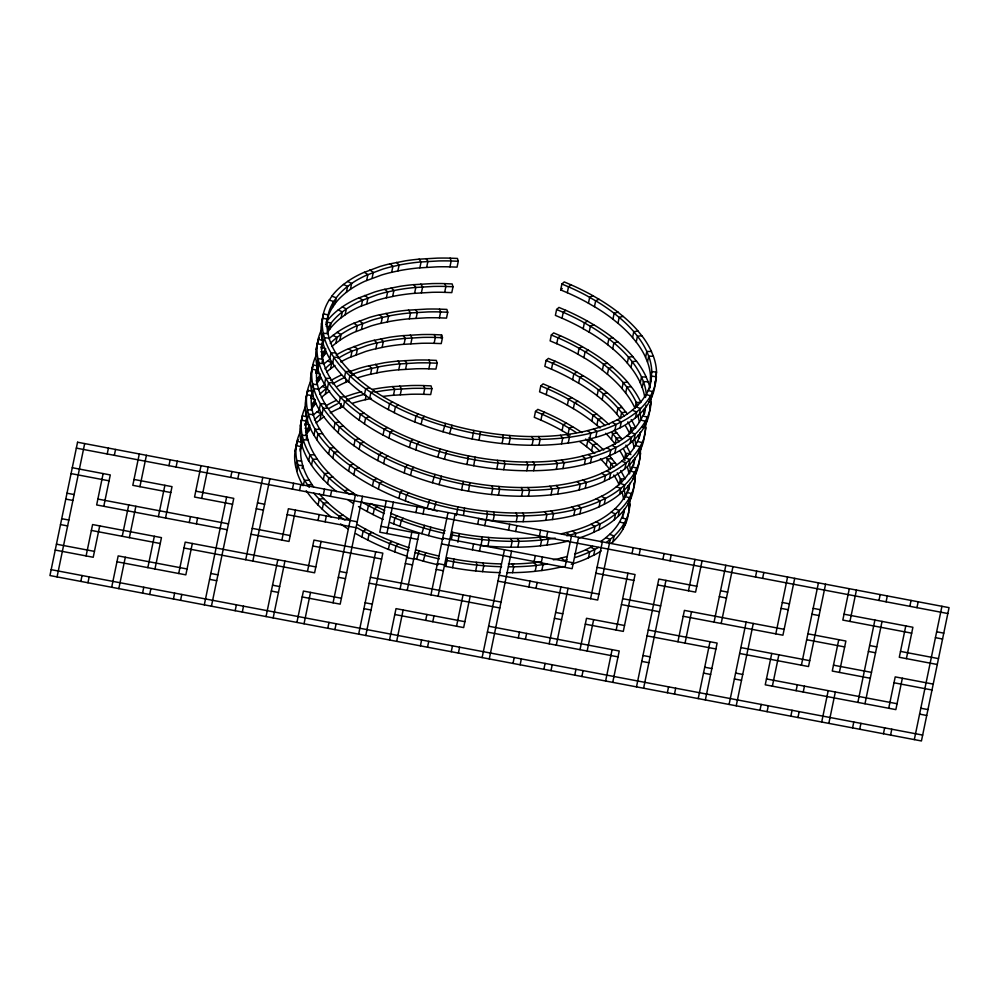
<?xml version="1.0" encoding="UTF-8"?>
<svg xmlns="http://www.w3.org/2000/svg" width="999" height="999" viewBox="0 0 999 999"><rect width="100%" height="100%" fill="white"/><g stroke="black" fill="none" stroke-linecap="round" stroke-linejoin="round"><path stroke-width="1.5" d="M628.933 508.479L628.92 505.457M650.074 404.707L649.949 408.354M634.64 458.429L634.228 462.013M634.215 482.992L633.378 490.184A138.649 77.735 11.7 0 1 630.694 498.838L628.209 503.796A141.908 79.558 11.7 0 1 618.493 516.083L613.748 520.267A149.126 83.604 11.7 0 1 600.424 529.02L591.52 533.329A159.041 89.161 11.7 0 1 579.17 537.962M655.319 381.056L654.495 388.236A138.649 77.735 11.7 0 1 651.798 396.89L649.313 401.86A141.908 79.558 11.7 0 1 639.61 414.135L634.852 418.319A149.126 83.604 11.7 0 1 621.54 427.072L612.637 431.393A159.041 89.161 11.7 0 1 597.664 436.825L589.522 439.073A168.843 94.668 11.7 0 1 569.03 442.982L559.702 444.08A177.847 99.713 11.7 0 1 540.234 445.217L530.182 445.254A184.253 103.297 11.7 0 1 509.627 444.268L499.213 443.244A187.525 105.132 11.7 0 1 481.768 440.759L471.316 438.823A187.55 105.145 11.7 0 1 450.661 433.953L440.547 431.056A184.403 103.384 11.7 0 1 424.1 425.549L414.548 421.878A178.471 100.062 11.7 0 1 396.366 413.748L387.787 409.315A170.105 95.367 11.7 0 1 371.84 399.837L362.212 393.107A159.803 89.598 11.7 0 1 349.438 382.517L343.856 377.035A150.624 84.453 11.7 0 1 333.079 363.948L329.47 358.254A143.132 80.245 11.7 0 1 323.514 344.942L321.69 337.4A138.886 77.86 11.7 0 1 321.178 326.348L322.302 319.205A139.061 77.959 11.7 0 1 323.301 315.734M454.033 559.103L452.634 567.707M459.315 533.616L457.904 542.22M464.585 508.141L463.486 515.272M469.867 482.654L468.469 491.258M475.149 457.167L473.738 465.771M480.419 431.68L479.021 440.284M639.909 433.054L639.223 438.086M644.667 433.841L643.93 439.21A138.649 77.735 11.7 0 1 641.246 447.864L638.761 452.834A141.908 79.558 11.7 0 1 629.045 465.109L624.3 469.293M623.913 511.251L623.364 514.697M629.183 485.764L628.646 489.21A133.816 75.025 11.7 0 1 628.259 490.909M628.671 512.1L628.096 515.671A138.649 77.735 11.7 0 1 625.411 524.313L622.926 529.283A141.908 79.558 11.7 0 1 613.211 541.57L611.7 542.994M645.017 409.315L644.48 412.762A133.816 75.025 11.7 0 1 644.093 414.46M650.062 385.552L650.536 376.785A135.202 75.799 11.7 0 0 647.589 362.3L645.329 356.793A141.334 79.233 11.7 0 0 636.288 342.12L631.818 336.688A150.462 84.353 11.7 0 0 619.205 324.313L612.924 319.193A160.664 90.072 11.7 0 0 596.403 307.829L585.889 301.773A171.029 95.892 11.7 0 0 568.868 293.394L560.676 289.897L561.9 284.016L564.235 281.93L572.327 285.402A175.399 98.339 11.7 0 1 592.607 295.529L600.649 300.249A165.497 92.782 11.7 0 1 617.669 311.95M649.775 410.164L649.213 413.723A138.649 77.735 11.7 0 1 646.528 422.377L644.043 427.347A141.908 79.558 11.7 0 1 634.328 439.622L629.582 443.806A149.126 83.604 11.7 0 1 616.258 452.559L607.355 456.88A159.041 89.161 11.7 0 1 592.382 462.312L584.24 464.56A168.843 94.668 11.7 0 1 563.748 468.469L554.42 469.567A177.847 99.713 11.7 0 1 534.964 470.704L524.912 470.741A184.253 103.297 11.7 0 1 504.358 469.755L493.931 468.731A187.525 105.132 11.7 0 1 476.486 466.246L466.046 464.31A187.525 105.132 11.7 0 1 445.442 459.453M447.415 557.854L445.791 566.421M452.697 532.367L451.373 539.46M457.967 506.88L456.343 515.447M463.249 481.393L461.625 489.96M468.531 455.906L466.895 464.473M473.801 430.432L472.177 438.986M305.232 425.599L305.919 422.19A134.228 75.25 11.7 0 1 306.88 418.831M624.612 508.666L624.587 508.816A133.816 75.025 11.7 0 1 621.99 517.17L619.592 521.965A137.075 76.848 11.7 0 1 610.214 533.816L605.619 537.874A144.293 80.894 11.7 0 1 600.461 541.67M629.894 483.179L629.857 483.329A133.816 75.025 11.7 0 1 627.26 491.683L624.862 496.478A137.075 76.848 11.7 0 1 615.484 508.329L610.889 512.387A144.293 80.894 11.7 0 1 598.014 520.854L589.385 525.024A154.208 86.451 11.7 0 1 574.862 530.307L564.235 533.129A164.523 92.233 11.7 0 1 561.475 533.741M635.164 457.692L635.139 457.842A133.816 75.025 11.7 0 1 632.542 466.196L630.144 470.991A137.075 76.848 11.7 0 1 620.766 482.842L616.171 486.9A144.293 80.894 11.7 0 1 603.284 495.367L594.667 499.537A154.208 86.451 11.7 0 1 580.144 504.82L569.517 507.642A164.523 92.233 11.7 0 1 552.347 510.789L543.269 511.863A173.014 96.99 11.7 0 1 524.338 512.974L514.547 513.011A179.42 100.587 11.7 0 1 494.542 512.037L484.39 511.038A182.68 102.422 11.7 0 1 467.395 508.628L457.217 506.73A182.717 102.435 11.7 0 1 437.1 501.998L427.235 499.175A179.57 100.674 11.7 0 1 411.213 493.818L401.923 490.234A173.639 97.34 11.7 0 1 384.228 482.317L375.886 478.022A165.272 92.657 11.7 0 1 360.402 468.806L353.321 463.936M640.446 432.205L640.421 432.355A133.816 75.025 11.7 0 1 637.824 440.709L635.426 445.504A137.075 76.848 11.7 0 1 626.036 457.367L621.453 461.413A144.293 80.894 11.7 0 1 608.566 469.88L599.937 474.063A154.208 86.451 11.7 0 1 585.426 479.333L574.8 482.155A164.523 92.233 11.7 0 1 557.617 485.302L548.551 486.376A173.014 96.99 11.7 0 1 529.62 487.487L519.83 487.524A179.42 100.587 11.7 0 1 499.812 486.55L489.66 485.551A182.68 102.422 11.7 0 1 472.664 483.141L462.487 481.243A182.717 102.435 11.7 0 1 442.37 476.511L432.505 473.688A179.57 100.674 11.7 0 1 416.496 468.331L407.205 464.747A173.639 97.34 11.7 0 1 389.51 456.843L381.168 452.535A165.272 92.657 11.7 0 1 365.684 443.319L358.591 438.449A155.482 87.175 11.7 0 1 343.943 426.511L338.536 421.203A145.792 81.743 11.7 0 1 328.109 408.529L324.613 403.034A138.299 77.535 11.7 0 1 318.856 390.172L317.432 384.702A134.166 75.225 11.7 0 1 316.596 372.215L317.557 365.909L312.849 364.822L310.851 375.062M646.003 405.157L645.691 406.88A133.816 75.025 11.7 0 1 643.094 415.222L640.696 420.017A137.075 76.848 11.7 0 1 631.318 431.88M649.787 387.113L649.75 387.275A133.816 75.025 11.7 0 1 649.375 388.973M638.661 464.697L640.621 453.259L638.236 452.909M57.068 576.898L84.678 443.593M80.819 581.406L82.043 575.524M86.101 555.919L92.595 524.55L161.463 537.624L154.957 568.993M103.147 473.576L96.653 504.945L227.26 529.732M107.205 453.971L108.429 448.101M87.949 582.754L89.161 576.873M99.713 525.911L93.219 557.267L55.232 550.062M103.784 506.306L110.277 474.937L72.278 467.719M114.336 455.332L115.547 449.45M111.688 587.262L118.182 555.894L187.05 568.968M122.24 536.288L128.746 504.932M139.298 453.958L132.805 485.327L170.792 492.532M118.819 588.623L125.312 557.255M129.37 537.649L135.864 506.281M139.922 486.675L146.416 455.307M142.557 593.119L143.781 587.237M147.84 567.644L154.333 536.276M158.391 516.67L164.885 485.302M168.956 465.696L170.167 459.815M149.688 594.48L150.899 588.598M165.522 518.019L172.015 486.65L134.016 479.445M176.074 467.045L177.298 461.163M173.426 598.988L174.65 593.106M178.709 573.501L185.202 542.132L315.809 566.92M189.261 522.527L190.484 516.645M201.036 465.671L194.543 497.04L232.542 504.245M180.557 600.337L181.768 594.455M192.332 543.481L185.839 574.85L116.97 561.775M196.391 523.876L197.602 517.994M201.661 498.389L208.167 467.02M204.296 604.845L226.636 497.015M230.694 477.41L231.905 471.528M211.426 606.193L233.754 498.364L195.767 491.158M237.812 478.771L239.036 472.889M235.177 610.701L236.388 604.82M245.729 559.727L262.774 477.385M242.295 612.05L243.519 606.168M252.847 561.076L269.905 478.746M295.017 451.523L297.015 441.271L301.723 442.37M300.299 426.036L302.297 415.784L307.005 416.883M305.569 400.549L307.567 390.309L312.275 391.396L311.326 397.702A134.166 75.225 11.7 0 0 312.163 410.189L313.574 415.659A138.299 77.535 11.7 0 0 319.343 428.509L322.827 434.016A145.792 81.743 11.7 0 0 333.266 446.69L338.673 451.998A155.482 87.175 11.7 0 0 353.321 463.936M316.134 349.575L318.132 339.335L322.839 340.422L321.616 346.303M321.403 324.088L323.401 313.848L328.109 314.935L327.197 319.343M295.617 466.496L296.828 460.614L301.598 461.163L303.022 466.62A138.299 77.535 11.7 0 0 308.791 479.483L312.275 484.99A145.792 81.743 11.7 0 0 313.574 486.825M300.886 441.009L302.11 435.127L306.88 435.676L308.304 441.146A138.299 77.535 11.7 0 0 314.061 453.996L317.557 459.503A145.792 81.743 11.7 0 0 327.984 472.177L333.391 477.485A155.482 87.175 11.7 0 0 348.039 489.41L355.132 494.293A165.272 92.657 11.7 0 0 357.592 495.879M306.169 415.522L307.38 409.64L312.163 410.189M311.451 390.035L312.662 384.153L317.432 384.702M316.72 364.548L317.944 358.666L322.714 359.215L324.138 364.685A138.299 77.535 11.7 0 0 329.895 377.547L333.391 383.042A145.792 81.743 11.7 0 0 343.818 395.716L349.225 401.024A155.482 87.175 11.7 0 0 363.873 412.962L370.966 417.832A165.272 92.657 11.7 0 0 386.451 427.048L394.78 431.356A173.639 97.34 11.7 0 0 412.487 439.26L421.778 442.844A179.57 100.674 11.7 0 0 437.787 448.201L447.652 451.024A182.717 102.435 11.7 0 0 467.769 455.769L477.947 457.654A182.68 102.422 11.7 0 0 494.942 460.064L505.094 461.063A179.42 100.587 11.7 0 0 525.112 462.038L534.89 462A173.014 96.99 11.7 0 0 553.833 460.889L562.899 459.815A164.523 92.233 11.7 0 0 580.082 456.668L590.696 453.846A154.208 86.451 11.7 0 0 605.219 448.576L613.848 444.393A144.293 80.894 11.7 0 0 626.735 435.926L631.318 431.88M322.003 339.073L323.214 333.191L327.997 333.728L329.408 339.198A138.299 77.535 11.7 0 0 335.177 352.06L338.661 357.567A145.792 81.743 11.7 0 0 349.101 370.229L354.508 375.537A155.482 87.175 11.7 0 0 369.155 387.475L376.236 392.345A165.272 92.657 11.7 0 0 391.733 401.561L400.062 405.869A173.639 97.34 11.7 0 0 417.757 413.773L427.048 417.357A179.57 100.674 11.7 0 0 443.069 422.714L452.934 425.537A182.717 102.435 11.7 0 0 473.051 430.282L483.229 432.167A182.68 102.422 11.7 0 0 500.224 434.577L510.377 435.576A179.42 100.587 11.7 0 0 530.382 436.551L540.172 436.513A173.014 96.99 11.7 0 0 559.103 435.402L568.181 434.328A164.523 92.233 11.7 0 0 585.352 431.193L595.978 428.359A154.208 86.451 11.7 0 0 610.501 423.089L619.13 418.906A144.293 80.894 11.7 0 0 632.005 410.439L636.6 406.393M300.512 448.251L301.423 443.831M305.781 422.764L306.693 418.356M311.064 397.277L311.975 392.869M316.346 371.79L317.257 367.382M300.062 451.011L300.974 446.603L296.241 445.641M305.344 425.524L306.256 421.116L301.511 420.154M316.196 373.089L316.808 370.142L312.075 369.18M321.178 349.076L322.09 344.655L317.345 343.693M266.046 616.558L277.822 559.702M281.88 540.097L288.374 508.741L357.242 521.803M292.432 489.135L293.644 483.254M296.728 471.066L297.952 465.184L302.709 465.584L302.098 468.519M302.01 445.579L303.234 439.697L307.992 440.097M307.292 420.092L308.504 414.21L313.274 414.61M312.562 394.605L313.786 388.723L318.544 389.123M317.844 369.118L319.068 363.236L323.826 363.636M323.127 343.631L324.338 337.749L329.096 338.149M306.081 434.84L307.305 428.958L305.032 428.221M312.575 403.471L311.363 409.353L314.685 404.632A139.073 77.972 11.7 0 1 315.884 403.159M317.857 377.984L316.633 383.866L319.955 379.145A139.073 77.972 11.7 0 1 321.166 377.672M322.227 356.918L323.139 352.497L320.866 351.76M332.467 307.417L333.691 301.536L329.158 300.037M306.268 438.611L306.88 435.676A134.166 75.225 11.7 0 1 306.044 423.189L307.13 416.308M322.103 362.162L322.714 359.215A134.166 75.225 11.7 0 1 321.878 346.728L322.964 339.847M308.666 431.093L309.578 426.685M313.936 405.606L315.16 399.725L310.701 398.126M319.218 380.119L320.13 375.711M324.5 354.633L325.711 348.751L321.253 347.153L322.04 346.116A143.906 80.682 11.7 0 1 323.289 344.593M329.77 329.146L330.994 323.264L326.536 321.666M335.052 303.659L336.263 297.777L331.805 296.179M273.164 617.919L284.94 561.063M295.492 510.089L288.998 541.458L251.011 534.24M299.55 490.484L300.774 484.602M308.679 460.714L309.89 454.832L314.535 454.795M313.948 435.227L315.172 429.345L319.805 429.308M319.23 409.74L320.442 403.858L325.087 403.821M324.513 384.253L325.724 378.371L330.369 378.334M329.782 358.766L331.006 352.884L335.639 352.847M320.005 419.705L321.228 413.823L317.083 411.875M325.287 394.218L326.511 388.336L322.365 386.388M330.569 368.731L331.78 362.849L327.647 360.901M335.839 343.256L337.063 337.375L332.917 335.427M341.121 317.769L342.345 311.888L338.199 309.94M346.403 292.282L347.615 286.401L343.481 284.453M311.501 465.184L312.712 459.303L317.295 459.115M316.77 439.697L317.994 433.816L322.577 433.641M322.053 414.21L323.276 408.329L327.847 408.154M327.335 388.723L328.546 382.842L333.129 382.667M332.605 363.236L333.828 357.355L338.411 357.18M339.847 340.322L341.071 334.44L337.038 332.392M345.13 314.835L346.353 308.953L342.32 306.905M350.412 289.348L351.623 283.466L347.602 281.418M318.044 505.057L319.268 499.175L323.576 498.551M323.326 479.57L324.55 473.688L328.846 473.064M328.609 454.083L329.82 448.201L334.128 447.577M333.878 428.596L335.102 422.714L339.41 422.09M339.161 403.109L340.384 397.227L344.68 396.603M344.443 377.622L345.654 371.74L349.962 371.116M340.272 407.879L341.196 403.471M345.554 382.392L346.166 379.458M350.836 356.905L352.048 351.024L348.476 348.701M356.106 331.418L357.33 325.537L353.758 323.214M361.388 305.931L362.6 300.05L359.041 297.727M366.67 280.444L367.882 274.563L364.31 272.24M296.915 622.414L303.409 591.058L341.408 598.264M307.467 571.453L313.961 540.084L382.829 553.146L365.771 635.489M318.019 520.479L319.243 514.597M323.301 494.992L324.525 489.11M322.252 509.178L323.464 503.296L327.672 502.547M327.522 483.691L328.746 477.822L332.942 477.06M332.804 458.216L334.028 452.335L338.224 451.573M338.087 432.729L339.298 426.848L343.494 426.086M343.356 407.242L344.58 401.361L348.776 400.599M348.639 381.755L349.862 375.874L354.058 375.124M356.243 354.695L357.455 348.813L354.033 346.403M361.513 329.208L362.737 323.326L359.315 320.916M366.795 303.721L368.019 297.839L364.598 295.442M372.078 278.234L373.289 272.352L369.867 269.955M304.033 623.776L310.527 592.407M321.091 541.433L314.598 572.802L183.991 548.014M325.15 521.828L326.361 515.946M330.432 496.341L331.643 490.459M338.661 519.23L339.273 516.283L343.057 515.109M348.614 471.203L349.825 465.322L353.609 464.135M353.883 445.716L355.107 439.835L358.891 438.648M359.165 420.229L360.377 414.348L364.16 413.161M364.448 394.742L365.659 388.861L369.443 387.687M365.284 399.712L366.196 395.304M370.567 374.225L371.778 368.344L368.931 365.746M375.836 348.751L377.06 342.869L374.213 340.259M381.118 323.264L382.342 317.382L379.483 314.772M386.401 297.777L387.612 291.895L384.765 289.285M391.67 272.29L392.894 266.408L390.047 263.798M353.821 474.837L355.045 468.956L358.678 467.657M359.103 449.35L360.327 443.469L363.961 442.17M364.385 423.863L365.597 417.982L369.243 416.683M369.655 398.376L370.879 392.495L374.513 391.196M376.835 372.877L378.059 366.995L375.387 364.335M382.118 347.39L383.329 341.508L380.669 338.848M387.387 321.903L388.611 316.021L385.939 313.361M392.669 296.416L393.893 290.534L391.221 287.874M327.472 318.556A134.228 75.25 11.7 0 1 331.643 308.803L335.789 302.685A139.073 77.972 11.7 0 1 345.617 292.894L350.774 289.086A145.117 81.356 11.7 0 1 356.481 285.539L358.491 284.428A148.751 83.404 11.7 0 1 364.885 281.243L381.643 274.975A158.853 89.061 11.7 0 1 389.548 272.802L397.839 270.954L399.163 265.047L396.503 262.387M327.784 628.284L328.996 622.402M333.067 602.797L355.394 494.967M334.902 629.632L336.126 623.751M362.512 496.316L340.184 604.145L302.185 596.94M361.913 537.025L363.124 531.143L366.221 529.458M367.195 511.538L368.406 505.656L371.503 503.983M372.465 486.051L373.688 480.169L376.785 478.496M377.747 460.564L378.958 454.682L382.055 453.009M383.029 435.077L384.24 429.195L387.337 427.522M388.299 409.59L389.523 403.708L392.607 402.035M393.481 395.242L394.692 389.36L392.682 386.576M398.751 369.755L399.975 363.873L397.964 361.089M404.033 344.268L405.257 338.386L403.246 335.602M409.315 318.781L410.527 312.899L408.516 310.115M414.585 293.294L415.809 287.412L413.798 284.628M419.867 267.807L421.091 261.925L419.081 259.141M367.832 540.097L369.043 534.215L371.953 532.442M373.102 514.61L374.325 508.728L377.235 506.955M378.384 489.135L379.595 483.254L382.517 481.468M383.653 463.648L384.877 457.767L387.787 455.981M388.936 438.161L390.159 432.28L393.069 430.494M394.218 412.674L395.429 406.793L398.351 405.007M400.287 394.705L401.511 388.823L399.712 386.026M405.569 369.218L406.793 363.336L404.982 360.539M410.851 343.731L412.063 337.862L410.264 335.052M416.121 318.256L417.345 312.375L415.547 309.565M421.403 292.769L422.627 286.888L420.816 284.078M426.685 267.282L427.897 261.401L426.098 258.591M358.653 634.14L375.699 551.798M386.263 500.824L379.77 532.192L417.757 539.41M386.888 533.541L393.381 502.185M388.374 549.388L389.585 543.506L391.87 541.408M393.643 523.901L394.867 518.019L397.14 515.921M398.926 498.414L400.149 492.532L402.422 490.434M404.208 472.939L405.419 467.057L407.704 464.947M409.478 447.452L410.701 441.57L412.974 439.46M414.76 421.965L415.984 416.084L418.256 413.973M423.564 394.268L424.775 388.386L423.701 385.552M428.846 368.781L430.057 362.899L428.971 360.065M434.115 343.294L435.339 337.412L434.253 334.59M439.398 317.807L440.609 311.925L439.535 309.103M444.68 292.32L445.891 286.438L444.805 283.616M449.95 266.833L451.173 260.951L450.087 258.129M394.742 551.885L395.966 546.003L398.039 543.806M400.025 526.398L401.236 520.516L403.321 518.319M405.307 500.911L406.518 495.029L408.591 492.832M410.577 475.424L411.8 469.542L413.873 467.345M415.859 449.937L417.07 444.056L419.155 441.87M421.141 424.45L422.352 418.569L424.425 416.383M440.984 337.837L441.595 334.902L431.593 334.528A181.406 101.711 11.7 0 0 421.541 334.565L402.085 335.714A173.327 97.165 11.7 0 0 389.71 337.25L372.265 340.721A163.686 91.771 11.7 0 0 364.123 342.957L346.84 349.425A151.761 85.077 11.7 0 0 336.126 355.057M372.252 389.41L379.158 388.224A173.327 97.165 11.7 0 1 391.521 386.675L410.989 385.539A181.406 101.711 11.7 0 1 421.041 385.502L431.044 385.876L431.893 388.686L430.681 394.568L420.841 394.218A176.573 98.988 11.7 0 0 411.051 394.255L392.12 395.354A167.507 93.906 11.7 0 0 383.054 396.428M348.763 371.89L358.841 368.444A163.686 91.771 11.7 0 1 366.983 366.208L384.428 362.737A173.327 97.165 11.7 0 1 396.803 361.201L416.271 360.052A181.406 101.711 11.7 0 1 426.323 360.015L436.313 360.389L437.175 363.199L435.951 369.081L426.123 368.731A176.573 98.988 11.7 0 0 416.333 368.768L397.402 369.88A167.507 93.906 11.7 0 0 379.57 372.352L368.431 374.737A158.853 89.061 11.7 0 0 360.527 376.91L357.979 377.709M441.595 334.902L442.457 337.712L441.233 343.594L431.393 343.244A176.573 98.988 11.7 0 0 421.615 343.281L402.684 344.393A167.507 93.906 11.7 0 0 384.84 346.865L373.713 349.25A158.853 89.061 11.7 0 0 365.809 351.423L349.051 357.704A148.751 83.404 11.7 0 0 342.657 360.876L340.746 361.938M328.971 338.748A143.906 80.682 11.7 0 1 332.205 335.976L337.537 332.043A151.761 85.077 11.7 0 1 352.123 323.951L369.393 317.47A163.686 91.771 11.7 0 1 377.547 315.234L394.992 311.763A173.327 97.165 11.7 0 1 407.355 310.227L426.823 309.078A181.406 101.711 11.7 0 1 436.875 309.041L446.878 309.415L447.727 312.225L446.516 318.107L436.675 317.757A176.573 98.988 11.7 0 0 426.885 317.794L407.954 318.906A167.507 93.906 11.7 0 0 390.122 321.378L378.983 323.776A158.853 89.061 11.7 0 0 371.079 325.936L354.333 332.217A148.751 83.404 11.7 0 0 347.939 335.389L345.916 336.513A145.117 81.356 11.7 0 0 340.222 340.06L335.052 343.868A139.073 77.972 11.7 0 0 331.93 346.541M326.149 322.178L327.322 320.629A143.906 80.682 11.7 0 1 337.487 310.502L342.819 306.556A151.761 85.077 11.7 0 1 357.392 298.464L374.675 291.983A163.686 91.771 11.7 0 1 382.817 289.747L400.262 286.276A173.327 97.165 11.7 0 1 412.637 284.74L432.105 283.591A181.406 101.711 11.7 0 1 442.157 283.554L452.147 283.928L453.009 286.738L451.785 292.62L441.958 292.27A176.573 98.988 11.7 0 0 432.167 292.307L413.236 293.419A167.507 93.906 11.7 0 0 395.404 295.891L384.265 298.289A158.853 89.061 11.7 0 0 376.361 300.462L359.603 306.73A148.751 83.404 11.7 0 0 353.209 309.902L351.198 311.026A145.117 81.356 11.7 0 0 345.492 314.573L340.334 318.381A139.073 77.972 11.7 0 0 330.507 328.172L327.197 332.892L328.409 327.01L326.149 326.273M451.885 428.072L441.758 425.174A184.403 103.384 11.7 0 1 425.312 419.68L415.771 415.996A178.471 100.062 11.7 0 1 397.577 407.867L389.011 403.434A170.105 95.367 11.7 0 1 373.064 393.956L363.436 387.225A159.803 89.598 11.7 0 1 350.661 376.635L345.08 371.153A150.624 84.453 11.7 0 1 334.303 358.067L330.694 352.372A143.132 80.245 11.7 0 1 324.725 339.061L322.914 331.518A138.886 77.86 11.7 0 1 322.39 320.467L323.514 313.324A139.061 77.959 11.7 0 1 328.296 301.473L332.605 295.142A143.906 80.682 11.7 0 1 342.769 285.015L348.102 281.081A151.761 85.077 11.7 0 1 362.674 272.977L379.957 266.496A163.686 91.771 11.7 0 1 388.099 264.26L405.544 260.801A173.327 97.165 11.7 0 1 417.919 259.253L437.375 258.117A181.406 101.711 11.7 0 1 447.427 258.079L457.43 258.441L458.279 261.251L457.067 267.133L447.227 266.783A176.573 98.988 11.7 0 0 437.45 266.82L418.519 267.932A167.507 93.906 11.7 0 0 400.674 270.404L397.839 270.954M389.523 639.997L396.016 608.628L464.885 621.703M400.075 589.023L411.85 532.167M415.909 512.562L417.132 506.68M396.653 641.346L403.146 609.977M407.205 590.372L418.981 533.528L380.981 526.311M423.039 513.923L424.25 508.041M416.533 559.203L419.13 550.874M421.815 533.716L424.4 525.387M427.097 508.229L429.682 499.9M432.367 482.742L434.965 474.413M437.649 457.255L440.234 448.926M442.932 431.768L445.517 423.439M423.214 561.101L425.586 552.709M428.484 535.614L430.856 527.222M433.766 510.127L436.138 501.735M439.048 484.64L441.408 476.248M444.318 459.153L446.69 450.761M449.6 433.666L451.973 425.274M420.392 645.854L421.615 639.972M425.674 620.367L426.885 614.485M430.944 594.88L448.002 512.549M427.522 647.202L428.733 641.333M432.792 621.728L434.016 615.846M438.074 596.241L455.119 513.898M451.261 651.71L452.485 645.829M456.543 626.223L463.037 594.867M472.377 549.775L473.588 543.893M477.659 524.288L478.871 518.406M458.391 653.071L459.602 647.19M470.167 596.216L463.661 627.584L394.805 614.51M479.495 551.123L480.719 545.242M484.777 525.636L486.001 519.755M475.649 570.978L476.873 565.097L476.298 562.287M491.483 494.517L492.707 488.636L492.132 485.826M496.765 469.031L497.977 463.149L497.415 460.339M502.035 443.556L503.259 437.674L502.684 434.852M482.579 571.64L483.803 565.759L483.004 562.924M487.862 546.153L489.073 540.272L488.286 537.437M493.144 520.666L494.355 514.785L493.568 511.95M498.414 495.179L499.637 489.298L498.838 486.463M503.696 469.692L504.907 463.811L504.12 460.976M508.966 444.205L510.189 438.324L509.39 435.502M482.13 657.579L504.47 549.75M508.528 530.144L509.74 524.263M581.868 432.579A165.497 92.782 11.7 0 0 574.25 427.684L566.208 422.964A175.399 98.339 11.7 0 0 545.929 412.824L537.849 409.365L535.501 411.438L534.29 417.32L542.482 420.816A171.029 95.892 11.7 0 1 559.502 429.195L570.017 435.264M608.99 424.575A155.295 87.063 11.7 0 0 603.034 419.18L596.565 413.898A165.497 92.782 11.7 0 0 579.532 402.197L571.49 397.477A175.399 98.339 11.7 0 0 551.211 387.337L543.119 383.878L540.784 385.951L539.56 391.833L547.752 395.329A171.029 95.892 11.7 0 1 564.785 403.708L575.287 409.777A160.664 90.072 11.7 0 1 591.82 421.141L598.101 426.261A150.462 84.353 11.7 0 1 600.074 427.984M621.328 406.456A155.295 87.063 11.7 0 0 608.316 393.693L601.835 388.411A165.497 92.782 11.7 0 0 584.815 376.71L576.773 371.99A175.399 98.339 11.7 0 0 556.493 361.85L548.401 358.391L546.066 360.464L544.842 366.346L553.034 369.855A171.029 95.892 11.7 0 1 570.054 378.234L580.569 384.29A160.664 90.072 11.7 0 1 597.102 395.654L603.384 400.774A150.462 84.353 11.7 0 1 615.996 413.136L620.466 418.581M551.336 334.99L550.124 340.871L558.304 344.368A171.029 95.892 11.7 0 1 575.337 352.747L585.851 358.803A160.664 90.072 11.7 0 1 602.372 370.167L608.653 375.287A150.462 84.353 11.7 0 1 621.266 387.649L625.736 393.094A141.334 79.233 11.7 0 1 634.777 407.767L635.027 408.341L636.251 402.46L640.883 402.46L640.571 401.76A145.779 81.731 11.7 0 0 632.629 388.474L626.61 380.969A155.295 87.063 11.7 0 0 613.586 368.206L607.117 362.924A165.497 92.782 11.7 0 0 590.084 351.223L582.042 346.503A175.399 98.339 11.7 0 0 561.763 336.363L553.683 332.904L551.336 334.99L559.527 338.486A171.029 95.892 11.7 0 1 576.56 346.865L587.062 352.922A160.664 90.072 11.7 0 1 603.596 364.285L609.877 369.405A150.462 84.353 11.7 0 1 622.489 381.768L626.96 387.212A141.334 79.233 11.7 0 1 636.001 401.885L637.562 405.557M649.887 387.662A140.035 78.509 11.7 0 0 648.189 381.98L645.854 376.286A145.779 81.731 11.7 0 0 637.911 362.987L631.88 355.482A155.295 87.063 11.7 0 0 618.868 342.719L612.399 337.437A165.497 92.782 11.7 0 0 595.367 325.736L587.325 321.029A175.399 98.339 11.7 0 0 567.045 310.889L558.953 307.417L556.618 309.503L555.394 315.384L563.586 318.881A171.029 95.892 11.7 0 1 580.619 327.26L591.121 333.316A160.664 90.072 11.7 0 1 607.654 344.68L613.935 349.8A150.462 84.353 11.7 0 1 626.548 362.162L631.018 367.607A141.334 79.233 11.7 0 1 640.059 382.28L642.307 387.787A135.202 75.799 11.7 0 1 644.68 396.89M510.939 547.215L512.15 541.333L510.626 538.498M516.208 521.728L517.432 515.846L515.896 513.011M521.49 496.241L522.702 490.359L521.178 487.524M526.773 470.754L527.984 464.872L526.461 462.05M532.042 445.279L533.266 439.398L531.73 436.563M489.26 658.928L511.588 551.098M515.646 531.493L516.87 525.611M540.921 420.129L542.132 414.248L544.667 412.275M546.191 394.655L547.415 388.773L549.949 386.788M551.473 369.168L552.697 363.286L555.232 361.301M556.755 343.681L557.966 337.799L560.501 335.814M562.025 318.194L563.249 312.312L565.784 310.327M567.307 292.707L568.531 286.825L571.066 284.84M512.537 572.677L513.761 566.795L512.012 563.973M517.819 547.19L519.03 541.308L517.295 538.486M523.089 521.703L524.313 515.821L522.564 512.999M528.371 496.216L529.595 490.334L527.847 487.512M533.653 470.729L534.865 464.847L533.129 462.025M538.923 445.242L540.147 439.36L538.399 436.538M512.999 663.436L514.223 657.554M518.281 637.949L519.505 632.067M528.833 586.975L530.057 581.093M534.115 561.488L535.339 555.606M539.398 536.001L540.609 530.119M562.075 430.619L563.286 424.737L566.433 423.089M567.357 405.132L568.568 399.25L571.715 397.602M572.627 379.645L573.851 373.763L576.997 372.115M577.909 354.158L579.12 348.276L582.267 346.628M583.179 328.671L584.403 322.789L587.549 321.154M588.461 303.184L589.685 297.302L592.819 295.667M535.164 571.316L536.388 565.434L533.953 562.699M540.447 545.829L541.658 539.947L539.235 537.212M545.729 520.342L546.94 514.46L544.517 511.725M550.998 494.855L552.222 488.973L549.787 486.251M556.281 469.368L557.492 463.486L555.069 460.764M561.563 443.893L562.774 438.012L560.352 435.277M520.129 664.785L521.341 658.903M525.412 639.298L526.623 633.416M535.963 588.324L537.175 582.442M541.246 562.837L542.457 556.955M547.739 531.48L546.515 537.35L548.314 539.148L547.09 545.029M568.069 434.078L569.28 428.196L572.602 426.673M573.351 408.591L574.562 402.709L577.872 401.186M578.621 383.117L579.845 377.235L583.154 375.699M583.903 357.63L585.114 351.748L588.436 350.212M589.185 332.143L590.397 326.261L593.706 324.725M594.455 306.656L595.679 300.774L598.988 299.238M541.82 570.516L543.031 564.635L540.409 561.95L532.717 562.837A173.014 96.99 11.7 0 1 513.786 563.936M552.372 519.542L553.596 513.661L550.961 510.976M557.654 494.055L558.866 488.186L556.243 485.489M562.924 468.581L564.148 462.699L561.525 460.002M568.206 443.094L569.43 437.212L566.795 434.515M594.805 453.471A150.462 84.353 11.7 0 0 592.819 451.748L586.538 446.628L587.762 440.746L591.595 439.635M591.82 421.141L593.031 415.259L596.878 414.148M597.102 395.654L598.314 389.772L602.16 388.661M602.372 370.167L603.596 364.285L607.429 363.174M607.654 344.68L608.866 338.798L612.712 337.687M612.924 319.193L614.148 313.311L617.994 312.2M573.788 515.496L575.012 509.615L571.778 507.105M579.07 490.01L580.282 484.128L577.06 481.618M584.353 464.523L585.564 458.641L582.33 456.131M589.622 439.048L590.846 433.166L587.612 430.644M543.881 669.293L545.092 663.411M549.15 643.806L560.926 586.95M564.984 567.345L571.478 535.976M591.583 450.699L592.807 444.817L596.753 443.806M596.865 425.212L598.076 419.33L602.022 418.319M602.147 399.725L603.359 393.843L607.305 392.832M607.417 374.238L608.641 368.356L612.587 367.345M612.699 348.751L613.91 342.869L617.857 341.858M617.969 323.264L619.193 317.382L623.139 316.383M575.249 536.401L575.861 533.454L572.464 531.006M579.919 513.848L581.143 507.967L577.747 505.519M585.202 488.361L586.413 482.48L583.016 480.032M590.471 462.874L591.695 456.993L588.299 454.557M595.754 437.387L596.965 431.506L593.581 429.071M550.998 670.641L552.222 664.76M556.281 645.154L568.056 588.311M578.608 537.337L572.115 568.706L441.508 543.918M606.181 464.985L607.392 459.103L611.713 458.516M611.463 439.498L612.674 433.616L616.995 433.042M616.733 414.011L617.956 408.129L622.265 407.555M622.015 388.524L623.226 382.642L627.547 382.068M627.297 363.037L628.508 357.155L632.829 356.581M632.567 337.55L633.791 331.668L638.099 331.094M588.461 557.842L589.672 551.96L596.378 548.626A149.126 83.604 11.7 0 0 598.451 547.464M593.731 532.355L594.954 526.473L591.058 524.288M486.863 520.079L493.793 520.729A184.253 103.297 11.7 0 0 514.36 521.715L524.413 521.678A177.847 99.713 11.7 0 0 543.868 520.541L553.196 519.443A168.843 94.668 11.7 0 0 573.688 515.534L581.83 513.286A159.041 89.161 11.7 0 0 596.803 507.854L599.113 506.818L600.237 500.986L596.341 498.801M604.295 481.381L605.506 475.499L601.61 473.314M609.565 455.894L610.789 450.012L606.893 447.827M614.847 430.407L616.058 424.525L612.175 422.34M615.109 443.968L616.333 438.086L620.741 437.649M620.391 418.481L621.615 412.612L626.023 412.162M625.674 393.007L626.885 387.125L631.293 386.675M630.943 367.52L632.167 361.638L627.759 356.293A150.462 84.353 11.7 0 0 615.147 343.918L608.866 338.798A160.664 90.072 11.7 0 0 592.345 327.435L581.83 321.378A171.029 95.892 11.7 0 0 564.81 312.999L556.618 309.503M636.226 342.033L637.449 336.151L633.041 330.806A150.462 84.353 11.7 0 0 620.429 318.431L614.148 313.311M593.681 555.282L594.904 549.4L590.884 547.315M598.963 529.795L600.174 523.913L596.166 521.828M604.245 504.308L605.456 498.426L601.448 496.341M609.515 478.821L610.739 472.939L606.718 470.854M614.797 453.334L616.008 447.452L612 445.367M620.079 427.847L621.291 421.965L617.282 419.88M574.75 675.149L575.961 669.268M580.019 649.662L586.513 618.294L624.512 625.511M590.584 598.688L602.347 541.845M624.475 459.315L625.686 453.434L630.332 453.434M640.309 382.854L641.52 376.973L646.153 376.973M645.579 357.367L646.803 351.486L651.435 351.486M581.868 676.498L583.091 670.616M587.15 651.023L593.643 619.655M614.31 519.805L615.521 513.923L611.163 512.162M619.592 494.318L620.804 488.436L616.433 486.675M624.862 468.831L626.086 462.949L621.715 461.188M630.144 443.344L631.356 437.462L626.985 435.701M635.426 417.857L636.638 411.975L632.267 410.214M642.207 387.512L643.431 381.63L648.114 381.768M647.489 362.025L648.701 356.144L653.383 356.281M612.911 541.858L614.135 535.976L609.677 534.328M618.194 516.371L619.405 510.489L614.947 508.841M623.476 490.884L624.687 485.002L620.229 483.354M628.746 465.397L629.969 459.515L625.511 457.867M634.028 439.91L635.239 434.028L630.781 432.38M639.31 414.423L640.521 408.541L636.063 406.893M624.263 499.413L624.862 496.478L629.52 497.739L628.309 503.621M629.532 473.926L630.144 470.991L634.802 472.252L633.578 478.134M645.366 397.477L648.376 389.735A133.816 75.025 11.7 0 0 650.973 381.393L651.748 370.904A135.202 75.799 11.7 0 0 648.801 356.418L646.54 350.911A141.334 79.233 11.7 0 0 637.512 336.238L641.845 335.701M650.549 377.46L651.773 371.578L656.53 372.152L655.918 375.087M626.311 495.367L626.922 492.432L631.63 493.568L630.419 499.45M631.593 469.892L632.205 466.945L636.912 468.081L635.689 473.963M650.474 381.98L651.685 376.099L656.455 376.798L655.232 382.679M623.026 529.108L624.25 523.226L619.592 521.965M638.861 452.647L640.084 446.765L635.426 445.504M644.143 427.16L645.354 421.278L640.696 420.017M649.412 401.673L650.636 395.791L645.978 394.53A137.075 76.848 11.7 0 1 636.6 406.393M634.815 477.035L635.426 474.088M639.785 453.022L640.696 448.613M625.137 524.937L626.348 519.055L621.64 517.919M640.971 448.476L642.182 442.594L637.474 441.458M646.241 422.989L647.464 417.107L642.757 415.971M651.523 397.502L652.747 391.62L648.039 390.484M628.846 510.114L630.069 504.233L627.684 503.883M634.128 484.627L635.339 478.746L632.954 478.396M644.979 432.192L645.903 427.772L642.32 427.247M649.962 408.166L651.173 402.285L648.788 401.935M605.619 681.006L612.112 649.637M616.171 630.044L627.946 573.189M632.005 553.583L633.229 547.702M612.737 682.367L619.23 650.998L488.636 626.211M639.123 554.932L640.347 549.05M636.488 686.875L658.816 579.045L696.815 586.251M662.874 559.44L664.098 553.558M643.606 688.224L665.933 580.394M670.004 560.789L671.216 554.907M667.357 692.732L668.568 686.85M677.909 641.758L684.402 610.389L784.14 629.32M688.473 590.784L694.967 559.415M674.475 694.08L675.699 688.199M685.039 643.106L691.533 611.738M702.085 560.764L695.591 592.132L657.592 584.927M698.226 698.588L710.002 641.733M714.06 622.127L725.836 565.272M705.356 699.937L717.12 643.081L648.264 630.019M721.178 623.488L732.954 566.633M729.095 704.445L746.153 622.102M755.481 577.022L756.705 571.141M736.226 705.794L753.271 623.463M762.612 578.371L763.823 572.489M759.964 710.301L761.188 704.42M771.74 653.458L765.246 684.814L895.853 709.615L902.347 678.246M775.798 633.853L787.574 576.997M767.095 711.663L768.306 705.781M772.364 686.176L778.87 654.807M794.704 578.346L782.929 635.202L683.191 616.271M790.833 716.171L792.057 710.289M796.116 690.684L797.339 684.802M801.398 665.197L818.443 582.854M797.964 717.519L799.175 711.638M803.233 692.032L804.457 686.151M825.574 584.203L808.516 666.545L739.647 653.471M821.702 722.027L828.208 690.659M838.76 639.685L832.267 671.053L870.254 678.259M849.312 588.711L842.819 620.079L911.687 633.154M828.833 723.376L835.326 692.007M839.385 672.402L845.878 641.033L807.891 633.828M849.949 621.428L856.443 590.059M852.584 727.884L853.795 722.002M857.854 702.397L874.912 620.054M878.97 600.449L880.181 594.567M859.702 729.233L860.926 723.351M864.984 703.746L882.03 621.415M886.088 601.81L887.312 595.928M883.453 733.741L884.664 727.859M888.723 708.254L895.216 676.885L933.216 684.103M905.781 625.923L899.287 657.28L937.274 664.497M909.839 606.318L911.051 600.436M890.571 735.089L891.795 729.208M906.405 658.641L912.899 627.272L844.043 614.198M916.957 607.667L918.181 601.785M914.322 739.597L941.932 606.293M327.023 320.242L326.149 325.05L327.36 319.168L322.627 318.206M321.366 347.427L321.74 345.729A134.228 75.25 11.7 0 1 322.19 344.043M316.096 372.914L316.471 371.216A134.228 75.25 11.7 0 1 317.432 367.857M300.262 449.375L300.637 447.677A134.228 75.25 11.7 0 1 301.598 444.318M301.848 441.795L300.761 448.676A134.166 75.225 11.7 0 0 301.598 461.163M327.585 328.409L331.73 322.29A139.073 77.972 11.7 0 1 341.558 312.5L346.715 308.691A145.117 81.356 11.7 0 1 352.41 305.145L354.433 304.021A148.751 83.404 11.7 0 1 360.826 300.849L377.585 294.58A158.853 89.061 11.7 0 1 385.477 292.407L396.615 290.01A167.507 93.906 11.7 0 1 414.46 287.537L433.391 286.426A176.573 98.988 11.7 0 1 443.169 286.388L453.009 286.738M311.75 404.857L315.16 399.725M322.015 358.216L325.237 353.658A139.073 77.972 11.7 0 1 326.436 352.185M306.181 434.665L309.403 430.119A139.073 77.972 11.7 0 1 310.614 428.646M325.312 349.275L322.302 353.896A134.228 75.25 11.7 0 0 321.428 355.469M320.042 374.762L317.02 379.383A134.228 75.25 11.7 0 0 316.159 380.956M305.032 424.125L306.206 422.577A143.906 80.682 11.7 0 1 307.455 421.054M309.877 425.212L306.468 430.344A134.228 75.25 11.7 0 0 305.594 431.93M560.676 289.897L562.237 288.511M332.655 362.175L330.994 363.474A139.073 77.972 11.7 0 0 325 368.918M327.372 387.662L325.724 388.961A139.073 77.972 11.7 0 0 319.717 394.405M322.103 413.149L320.442 414.448A139.073 77.972 11.7 0 0 314.435 419.892M330.419 358.816L326.923 361.463A143.906 80.682 11.7 0 0 323.688 364.235M325.15 384.303L321.653 386.95A143.906 80.682 11.7 0 0 318.419 389.722M319.867 409.79L316.371 412.437A143.906 80.682 11.7 0 0 313.137 415.197M334.94 365.547L329.782 369.355A139.073 77.972 11.7 0 0 326.648 372.028M329.658 391.034L324.5 394.842A139.073 77.972 11.7 0 0 321.378 397.515M324.013 416.77L319.218 420.317A139.073 77.972 11.7 0 0 316.096 423.002M330.194 412.912L332.105 411.85A148.751 83.404 11.7 0 1 338.499 408.678L343.032 406.718M592.732 546.341L584.103 550.511A154.208 86.451 11.7 0 1 574.625 554.17M599.113 506.818L605.706 503.533A149.126 83.604 11.7 0 0 619.03 494.78L623.776 490.596A141.908 79.558 11.7 0 0 633.491 478.321L635.963 473.351A138.649 77.735 11.7 0 0 638.661 464.697M348.301 381.231L343.768 383.191A148.751 83.404 11.7 0 0 337.387 386.363M345.354 396.678L353.559 393.931A163.686 91.771 11.7 0 1 361.713 391.695M346.903 399.787L356.468 396.516A158.853 89.061 11.7 0 1 364.373 394.343M349.762 494.443L353.409 493.144M348.127 518.631L344.493 519.93L337.05 514.66A159.803 89.598 11.7 0 1 324.263 504.058L318.693 498.588A150.624 84.453 11.7 0 1 313.674 493.019M352.709 403.196L355.244 402.397A158.853 89.061 11.7 0 1 363.149 400.224L371.441 398.376M344.555 490.809L348.326 489.622M567.195 556.493L558.965 558.616A164.523 92.233 11.7 0 1 553.396 559.815M568.518 540.983L568.406 541.008A168.843 94.668 11.7 0 1 547.914 544.917L538.586 546.028A177.847 99.713 11.7 0 1 519.13 547.165L509.078 547.202A184.253 103.297 11.7 0 1 488.523 546.203L480.931 545.491L482.142 539.61L481.58 536.8M564.348 560.614L567.107 559.902M374.85 392.083L375.512 391.958A167.507 93.906 11.7 0 1 393.344 389.485L412.275 388.374A176.573 98.988 11.7 0 1 422.065 388.336L431.893 388.686M564.972 462.587L555.644 463.686A177.847 99.713 11.7 0 1 536.176 464.822L526.123 464.86A184.253 103.297 11.7 0 1 505.569 463.873L495.154 462.849A187.525 105.132 11.7 0 1 477.709 460.364L467.257 458.429M544.068 536.675L537.986 537.35A173.014 96.99 11.7 0 1 519.055 538.449L509.278 538.486A179.42 100.587 11.7 0 1 489.26 537.524L479.108 536.525A182.68 102.422 11.7 0 1 462.112 534.115L451.935 532.217M636.575 361.188L632.167 361.638A141.334 79.233 11.7 0 1 641.271 376.398L643.531 381.905A135.202 75.799 11.7 0 1 646.353 394.605M615.459 463.136L611.051 463.573L606.655 458.229M307.442 484.79L312.013 484.602M513.786 563.936L508.366 563.998M309.253 480.282L304.62 480.319L303.084 485.676A143.132 80.245 11.7 0 1 297.115 472.365L295.304 464.835A138.886 77.86 11.7 0 1 294.78 453.771L295.916 446.64A139.061 77.959 11.7 0 1 296.915 443.156M508.391 566.833L515.072 566.77A177.847 99.713 11.7 0 0 534.527 565.634L543.868 564.535A168.843 94.668 11.7 0 0 546.903 564.085M507.167 572.714L513.848 572.652A177.847 99.713 11.7 0 0 533.316 571.515L542.644 570.417A168.843 94.668 11.7 0 0 563.136 566.495M458.279 261.251L448.451 260.901A176.573 98.988 11.7 0 0 438.661 260.939L419.73 262.05A167.507 93.906 11.7 0 0 401.898 264.523L390.759 266.92A158.853 89.061 11.7 0 0 382.854 269.093L366.096 275.362A148.751 83.404 11.7 0 0 359.715 278.546L357.692 279.658A145.117 81.356 11.7 0 0 351.985 283.204L346.828 287.013A139.073 77.972 11.7 0 0 337.013 296.803L332.854 302.922A134.228 75.25 11.7 0 0 328.246 314.36L327.16 321.253A134.166 75.225 11.7 0 0 327.997 333.728M447.727 312.225L437.887 311.875A176.573 98.988 11.7 0 0 428.109 311.913L409.178 313.024A167.507 93.906 11.7 0 0 391.346 315.497L380.207 317.894A158.853 89.061 11.7 0 0 372.302 320.055L355.544 326.336A148.751 83.404 11.7 0 0 349.151 329.508L347.14 330.632A145.117 81.356 11.7 0 0 341.433 334.178L336.276 337.987A139.073 77.972 11.7 0 0 330.269 343.431M442.457 337.712L432.617 337.362A176.573 98.988 11.7 0 0 422.827 337.4L403.896 338.511A167.507 93.906 11.7 0 0 386.064 340.984L374.925 343.381A158.853 89.061 11.7 0 0 367.02 345.542L350.262 351.823A148.751 83.404 11.7 0 0 343.881 354.995L341.858 356.119A145.117 81.356 11.7 0 0 337.999 358.454M437.175 363.199L427.335 362.849A176.573 98.988 11.7 0 0 417.557 362.887L398.626 363.998A167.507 93.906 11.7 0 0 380.781 366.471L369.642 368.856A158.853 89.061 11.7 0 0 361.75 371.029L352.185 374.3L349.9 372.689M76.336 448.114L947.826 613.523M257.505 502.872L264.623 504.233M442.719 538.036L573.326 562.824M597.077 567.332L635.064 574.537L623.301 631.393L585.302 624.175M720.554 590.759L727.684 592.12M782.292 602.484L789.422 603.833M813.161 608.341L820.291 609.69M936.65 631.78L943.768 633.129M71.066 473.601L109.053 480.819M256.281 508.753L263.411 510.114M287.15 514.622L356.019 527.684M595.854 573.214L633.853 580.419M719.342 596.64L726.46 598.001M781.081 608.366L788.199 609.715M811.95 614.223L819.068 615.571M935.426 637.662L942.556 639.01M66.995 493.206L74.126 494.555M97.877 499.063L228.471 523.851M252.223 528.359L290.222 535.576M406.581 557.654L413.698 559.015M437.45 563.511L444.567 564.872M499.188 575.237L598.925 594.168M622.664 598.676L660.664 605.881M869.63 645.541L876.76 646.89M900.499 651.398L938.498 658.616M65.784 499.088L72.902 500.437M312.749 545.966L381.606 559.028M405.357 563.536L412.487 564.897M436.226 569.393L443.356 570.754M497.964 581.118L597.702 600.049L610.252 539.398L605.881 537.649M621.453 604.557L659.44 611.763M806.668 639.71L844.667 646.915M868.406 651.423L875.536 652.772M61.726 518.693L68.844 520.042M339.56 571.428L346.678 572.777M370.429 577.285L501.036 602.072M555.644 612.437L562.774 613.786M740.871 647.589L809.739 660.664M833.478 665.172L871.478 672.377M60.502 524.575L67.632 525.924M91.371 530.432L160.24 543.506M338.336 577.31L345.467 578.658M369.205 583.166L499.812 607.954M554.433 618.319L561.55 619.667M647.04 635.901L715.908 648.963M894.005 682.767L932.005 689.984M56.444 544.18L94.443 551.386M210.801 573.476L217.919 574.825M272.54 585.189L279.658 586.55M365.147 602.772L372.277 604.12M642.981 655.506L650.112 656.855M704.72 667.22L711.85 668.568M735.589 673.076L742.719 674.437M766.458 678.933L897.065 703.733M920.816 708.229L927.934 709.59M209.578 579.358L216.708 580.706M271.316 591.071L278.446 592.432M363.936 608.653L371.054 610.002M487.412 632.092L618.019 656.88M641.758 661.388L648.888 662.737M703.508 673.101L710.626 674.45M734.377 678.958L741.495 680.319M919.592 714.11L926.722 715.471M51.174 569.667L922.664 735.077M472.539 432.942L482.979 434.877A187.525 105.132 11.7 0 0 500.424 437.362L510.851 438.386A184.253 103.297 11.7 0 0 531.406 439.373L541.458 439.335A177.847 99.713 11.7 0 0 560.926 438.199L570.254 437.1A168.843 94.668 11.7 0 0 590.746 433.191L598.876 430.956A159.041 89.161 11.7 0 0 613.861 425.512L622.764 421.203A149.126 83.604 11.7 0 0 636.076 412.45L640.834 408.254A141.908 79.558 11.7 0 0 650.536 395.979L653.021 391.009A138.649 77.735 11.7 0 0 655.706 382.355L656.518 371.503A140.035 78.509 11.7 0 0 653.471 356.493L651.123 350.799A145.779 81.731 11.7 0 0 643.194 337.5L637.162 329.995A155.295 87.063 11.7 0 0 624.15 317.232L617.669 311.95M451.423 534.89L461.875 536.825A187.525 105.132 11.7 0 0 479.32 539.298L489.735 540.334A184.253 103.297 11.7 0 0 510.289 541.321L520.342 541.283A177.847 99.713 11.7 0 0 539.81 540.147L549.138 539.048A168.843 94.668 11.7 0 0 555.182 538.111M446.653 557.704L456.83 559.602A182.68 102.422 11.7 0 0 473.826 562.012L483.978 563.011A179.42 100.587 11.7 0 0 500.699 563.911M446.153 560.364L456.593 562.312A187.525 105.132 11.7 0 0 474.038 564.785L484.465 565.809A184.253 103.297 11.7 0 0 501.623 566.745M444.93 566.246L455.369 568.194A187.525 105.132 11.7 0 0 472.814 570.666L483.241 571.69A184.253 103.297 11.7 0 0 500.412 572.627M306.793 394.667L311.526 395.629M446.603 453.558L436.476 450.661A184.403 103.384 11.7 0 1 420.042 445.154L410.489 441.483A178.471 100.062 11.7 0 1 392.295 433.354L383.728 428.921A170.105 95.367 11.7 0 1 367.782 419.443L358.154 412.712A159.803 89.598 11.7 0 1 345.379 402.122L339.797 396.64A150.624 84.453 11.7 0 1 329.021 383.541L325.412 377.847A143.132 80.245 11.7 0 1 319.443 364.548L317.632 357.005A138.886 77.86 11.7 0 1 317.108 345.954L318.244 338.811A139.061 77.959 11.7 0 1 321.291 330.257M445.392 459.44L435.264 456.543A184.403 103.384 11.7 0 1 418.818 451.036L409.278 447.365A178.471 100.062 11.7 0 1 391.084 439.235L382.505 434.802A170.105 95.367 11.7 0 1 366.571 425.324L356.943 418.593A159.803 89.598 11.7 0 1 344.168 408.004L338.586 402.522A150.624 84.453 11.7 0 1 327.797 389.423L324.2 383.728A143.132 80.245 11.7 0 1 318.231 370.429L316.421 362.887A138.886 77.86 11.7 0 1 315.896 351.835L317.02 344.692A139.061 77.959 11.7 0 1 318.032 341.221M441.333 479.045L431.206 476.148A184.403 103.384 11.7 0 1 414.76 470.641L405.219 466.97A178.471 100.062 11.7 0 1 387.025 458.841L378.446 454.408M424.275 561.388L414.148 558.491M416.67 550.137L426.536 552.971A182.717 102.435 11.7 0 0 438.786 556.018M415.372 552.609L425.499 555.506A187.525 105.132 11.7 0 0 439.273 558.903M320.429 374.238L315.984 372.639L316.77 371.603A143.906 80.682 11.7 0 1 318.019 370.08M305.419 423.613L308.766 424.812M408.266 502.01L398.713 498.339A178.471 100.062 11.7 0 1 380.532 490.209L371.953 485.776A170.105 95.367 11.7 0 1 356.006 476.298L346.391 469.567A159.803 89.598 11.7 0 1 333.604 458.966L328.022 453.496M561.9 284.016L570.079 287.512A171.029 95.892 11.7 0 1 587.112 295.891L597.627 301.948A160.664 90.072 11.7 0 1 614.148 313.311M546.066 360.464L554.245 363.973A171.029 95.892 11.7 0 1 571.278 372.352L581.793 378.409A160.664 90.072 11.7 0 1 598.314 389.772L604.595 394.892A150.462 84.353 11.7 0 1 617.207 407.255L621.678 412.699A141.334 79.233 11.7 0 1 624.338 416.346M540.784 385.951L548.975 389.448A171.029 95.892 11.7 0 1 565.996 397.827L576.51 403.896M535.501 411.438L543.693 414.935A171.029 95.892 11.7 0 1 560.726 423.314L571.228 429.383A160.664 90.072 11.7 0 1 576.211 432.53M373.676 533.291L365.334 528.995M370.617 503.508L378.946 507.804A173.639 97.34 11.7 0 0 384.702 510.551M585.776 549.775L589.672 551.96L587.462 552.934A159.041 89.161 11.7 0 1 575.112 557.554M348.251 500.124L350.736 501.785A170.105 95.367 11.7 0 0 353.271 503.421M349.85 519.78L342.757 514.91A155.482 87.175 11.7 0 1 328.109 502.972L322.702 497.664A145.792 81.743 11.7 0 1 319.405 494.08M349.463 494.243L342.32 489.173A159.803 89.598 11.7 0 1 329.545 478.571L323.963 473.101A150.624 84.453 11.7 0 1 313.187 460.002L309.578 454.308A143.132 80.245 11.7 0 1 303.621 440.996L301.798 433.466A138.886 77.86 11.7 0 1 301.273 422.402L302.41 415.272A139.061 77.959 11.7 0 1 306.293 405.057M340.534 523.938L345.454 527.272A170.105 95.367 11.7 0 0 347.989 528.896M566.495 532.592L569.73 535.102M561.226 558.079L564.447 560.589M621.328 406.456L627.36 413.961M611.925 432.742L616.395 438.186A141.334 79.233 11.7 0 1 619.055 441.833M615.184 444.068L610.714 438.623A150.462 84.353 11.7 0 0 605.669 433.266M622.077 439.448L616.046 431.943A155.295 87.063 11.7 0 0 614.385 430.082M616.808 464.935L610.776 457.43A155.295 87.063 11.7 0 0 609.103 455.569M306.218 490.671L306.693 491.371A150.624 84.453 11.7 0 0 317.47 504.47L323.052 509.94A159.803 89.598 11.7 0 0 331.343 517.07M308.366 460.189L311.975 465.884A150.624 84.453 11.7 0 0 322.752 478.983L328.334 484.453A159.803 89.598 11.7 0 0 336.613 491.583M304.308 479.795L307.917 485.489A150.624 84.453 11.7 0 0 309.253 487.375M630.869 454.645L630.019 452.734A145.779 81.731 11.7 0 0 625.898 445.129M625.037 460.576L624.213 458.741A141.334 79.233 11.7 0 0 620.242 451.386M632.292 431.044L630.706 427.372A141.334 79.233 11.7 0 0 627.834 421.853M627.01 456.531L625.436 452.859A141.334 79.233 11.7 0 0 623.588 449.175M621.74 482.017L620.154 478.346A141.334 79.233 11.7 0 0 617.27 472.827M486.85 511.313L487.425 514.123L486.201 520.004L483.379 519.692A187.525 105.132 11.7 0 1 481.056 519.418M651.236 396.99L650.436 407.842A138.649 77.735 11.7 0 1 647.739 416.496L645.254 421.466A141.908 79.558 11.7 0 1 635.551 433.741L630.794 437.924A149.126 83.604 11.7 0 1 617.482 446.678L608.578 450.999A159.041 89.161 11.7 0 1 593.606 456.431L585.464 458.678A168.843 94.668 11.7 0 1 564.972 462.587M640.684 447.964L639.872 458.816A138.649 77.735 11.7 0 1 637.187 467.47L634.702 472.44A141.908 79.558 11.7 0 1 624.987 484.715L620.242 488.898A149.126 83.604 11.7 0 1 606.93 497.652L598.014 501.96A159.041 89.161 11.7 0 1 583.041 507.405L574.9 509.64A168.843 94.668 11.7 0 1 554.42 513.548L545.092 514.66A177.847 99.713 11.7 0 1 525.624 515.796L515.571 515.834A184.253 103.297 11.7 0 1 495.017 514.847L484.59 513.811A187.525 105.132 11.7 0 1 467.145 511.338L456.705 509.403A187.525 105.132 11.7 0 1 436.113 504.545L425.924 501.635A184.403 103.384 11.7 0 1 409.478 496.128L399.937 492.457A178.471 100.062 11.7 0 1 381.743 484.328L373.176 479.895A170.105 95.367 11.7 0 1 357.23 470.417L347.602 463.686A159.803 89.598 11.7 0 1 334.827 453.084L329.245 447.614A150.624 84.453 11.7 0 1 318.469 434.515L314.86 428.821A143.132 80.245 11.7 0 1 308.891 415.509L307.08 407.979A138.886 77.86 11.7 0 1 306.556 396.915L307.68 389.785A139.061 77.959 11.7 0 1 310.739 381.231M635.401 473.451L634.602 484.303A138.649 77.735 11.7 0 1 631.905 492.957L629.42 497.927A141.908 79.558 11.7 0 1 619.717 510.202L614.959 514.385A149.126 83.604 11.7 0 1 601.648 523.139L592.744 527.447A159.041 89.161 11.7 0 1 577.772 532.892L569.63 535.127A168.843 94.668 11.7 0 1 566.82 535.801M630.132 498.938L629.32 509.79A138.649 77.735 11.7 0 1 626.635 518.431L624.15 523.401A141.908 79.558 11.7 0 1 614.435 535.689L609.69 539.872A149.126 83.604 11.7 0 1 606.193 542.519M621.815 491.57A135.202 75.799 11.7 0 1 623.576 498.838M579.77 441.645A160.664 90.072 11.7 0 1 586.538 446.628M600.387 458.753A150.462 84.353 11.7 0 1 605.431 464.11L609.902 469.542L611.051 463.573A141.334 79.233 11.7 0 1 613.786 467.32M613.798 475.037A141.334 79.233 11.7 0 1 618.943 484.228L619.193 484.802L620.416 478.921L625.049 478.921L624.737 478.221A145.779 81.731 11.7 0 0 620.616 470.616M622.989 516.396A133.816 75.025 11.7 0 1 622.539 518.081M438.062 564.785A187.525 105.132 11.7 0 1 424.338 561.401M571.278 564.26A159.041 89.161 11.7 0 0 586.251 558.816L595.154 554.507A149.126 83.604 11.7 0 0 601.223 550.936M355.894 533.678A170.105 95.367 11.7 0 0 361.401 536.75L369.967 541.171A178.471 100.062 11.7 0 0 388.161 549.313L397.702 552.984A184.403 103.384 11.7 0 0 407.505 556.381M297.527 441.446A139.061 77.959 11.7 0 1 298.214 439.76M325.574 406.031A151.761 85.077 11.7 0 1 336.288 400.399M329.345 408.241A145.117 81.356 11.7 0 1 331.306 407.093L333.316 405.969A148.751 83.404 11.7 0 1 337.525 403.821M300.187 432.192A139.061 77.959 11.7 0 0 297.128 440.759L296.004 447.889A138.886 77.86 11.7 0 0 296.528 458.953L298.339 466.483A143.132 80.245 11.7 0 0 304.308 479.795M357.118 527.797A170.105 95.367 11.7 0 0 362.612 530.869L371.191 535.289A178.471 100.062 11.7 0 0 389.385 543.431L398.926 547.102A184.403 103.384 11.7 0 0 408.716 550.499M365.334 528.995A165.272 92.657 11.7 0 1 357.38 524.475M373.676 533.291A173.639 97.34 11.7 0 0 391.371 541.208L400.661 544.78A179.57 100.674 11.7 0 0 409.128 547.739M624.05 489.335A135.202 75.799 11.7 0 1 625.249 496.553M627.709 485.826A140.035 78.509 11.7 0 1 628.771 489.597M599.8 451.098A150.462 84.353 11.7 0 0 594.03 445.866L587.762 440.746A160.664 90.072 11.7 0 0 585.551 439.061M603.708 450.062A155.295 87.063 11.7 0 0 597.752 444.667L591.283 439.385A165.497 92.782 11.7 0 0 589.01 437.649M443.281 539.285A187.55 105.145 11.7 0 1 429.558 535.901L419.43 533.004A184.403 103.384 11.7 0 1 402.984 527.497L393.444 523.826A178.471 100.062 11.7 0 1 390.322 522.539M444.555 533.416A187.525 105.132 11.7 0 1 430.831 530.032L420.654 527.122A184.403 103.384 11.7 0 1 404.208 521.615L394.655 517.944A178.471 100.062 11.7 0 1 391.546 516.658M576.51 403.896A160.664 90.072 11.7 0 1 593.044 415.259L599.313 420.379A150.462 84.353 11.7 0 1 605.082 425.611M330.856 380.544A151.761 85.077 11.7 0 1 341.558 374.912M308.366 460.189A143.132 80.245 11.7 0 1 302.397 446.878L300.587 439.348A138.886 77.86 11.7 0 1 300.062 428.284L301.186 421.153A139.061 77.959 11.7 0 1 302.197 417.682M311.488 397.09A143.906 80.682 11.7 0 1 312.737 395.567M390.609 513.186A173.639 97.34 11.7 0 0 396.653 515.721L405.944 519.305A179.57 100.674 11.7 0 0 421.953 524.65L431.818 527.484A182.717 102.435 11.7 0 0 445.179 530.781M383.179 519.43A178.471 100.062 11.7 0 1 375.249 515.684L366.67 511.263A170.105 95.367 11.7 0 1 358.491 506.618M384.39 513.548A178.471 100.062 11.7 0 1 376.461 509.802L367.894 505.382A170.105 95.367 11.7 0 1 362.387 502.31M344.992 377.31A148.751 83.404 11.7 0 0 338.599 380.482L336.576 381.606A145.117 81.356 11.7 0 0 332.717 383.941M632.991 460.339A140.035 78.509 11.7 0 1 633.553 462.225M629.333 463.848A135.202 75.799 11.7 0 1 630.519 471.066M627.634 467.907A135.202 75.799 11.7 0 1 628.846 473.351M408.266 502.01A184.403 103.384 11.7 0 0 424.712 507.517L434.84 510.414A187.525 105.132 11.7 0 0 437.162 511.026M328.034 453.496A150.624 84.453 11.7 0 1 317.245 440.397L313.636 434.702A143.132 80.245 11.7 0 1 307.68 421.391L305.856 413.861A138.886 77.86 11.7 0 1 305.344 402.797L306.468 395.666A139.061 77.959 11.7 0 1 308.079 390.472M635.014 440.172A135.202 75.799 11.7 0 1 635.801 445.579M638.274 434.852A140.035 78.509 11.7 0 1 638.836 436.738M311.188 396.703A134.228 75.25 11.7 0 1 312.163 393.344M633.915 463.723A133.816 75.025 11.7 0 1 633.541 465.434M632.367 440.596A135.202 75.799 11.7 0 1 634.128 447.864M631.181 419.642A145.779 81.731 11.7 0 1 635.302 427.247L635.601 427.947L630.968 427.947L629.745 433.828L629.495 433.254A141.334 79.233 11.7 0 0 625.511 425.899M637.649 415.109A135.202 75.799 11.7 0 1 639.41 422.377M643.543 409.365A140.035 78.509 11.7 0 1 644.605 413.149M645.841 420.629A140.035 78.509 11.7 0 1 645.966 422.477L645.154 433.329A138.649 77.735 11.7 0 1 642.457 441.983L639.984 446.953A141.908 79.558 11.7 0 1 630.269 459.228L625.511 463.411A149.126 83.604 11.7 0 1 612.2 472.165L603.296 476.486A159.041 89.161 11.7 0 1 588.324 481.918L580.182 484.165A168.843 94.668 11.7 0 1 559.69 488.074L550.362 489.173A177.847 99.713 11.7 0 1 530.906 490.309L520.854 490.347A184.253 103.297 11.7 0 1 500.299 489.36L489.872 488.336A187.525 105.132 11.7 0 1 472.427 485.851L461.988 483.916A187.525 105.132 11.7 0 1 441.383 479.058M639.884 412.874A135.202 75.799 11.7 0 1 641.071 420.092M378.446 454.408A170.105 95.367 11.7 0 1 362.512 444.93L352.884 438.199A159.803 89.598 11.7 0 1 340.097 427.597L334.528 422.127A150.624 84.453 11.7 0 1 323.738 409.028L320.13 403.334A143.132 80.245 11.7 0 1 314.173 390.035L312.362 382.492A138.886 77.86 11.7 0 1 311.838 371.441L312.962 364.298A139.061 77.959 11.7 0 1 316.021 355.744M312.749 366.708A139.061 77.959 11.7 0 0 311.738 370.179L310.614 377.322A138.886 77.86 11.7 0 0 311.139 388.374L312.962 395.916A143.132 80.245 11.7 0 0 318.918 409.215L322.527 414.91A150.624 84.453 11.7 0 0 333.304 428.009L338.886 433.479A159.803 89.598 11.7 0 0 351.66 444.08L361.288 450.811A170.105 95.367 11.7 0 0 377.235 460.289L385.801 464.722A178.471 100.062 11.7 0 0 403.996 472.852L413.536 476.523A184.403 103.384 11.7 0 0 429.982 482.03L440.109 484.927A187.525 105.132 11.7 0 0 460.814 489.797L471.203 491.733A187.525 105.132 11.7 0 0 488.648 494.218L499.075 495.242A184.253 103.297 11.7 0 0 519.63 496.228L529.682 496.191A177.847 99.713 11.7 0 0 549.15 495.054L558.478 493.956A168.843 94.668 11.7 0 0 578.97 490.047L587.112 487.799A159.041 89.161 11.7 0 0 602.085 482.367L610.988 478.046A149.126 83.604 11.7 0 0 624.3 469.293M467.32 458.441A187.525 105.132 11.7 0 1 446.665 453.571M318.631 339.51A139.061 77.959 11.7 0 1 319.318 337.812M472.589 432.954A187.525 105.132 11.7 0 1 451.948 428.084M77.56 442.232L49.95 575.549L921.44 740.958L949.05 607.642L77.56 442.232"/></g></svg>
